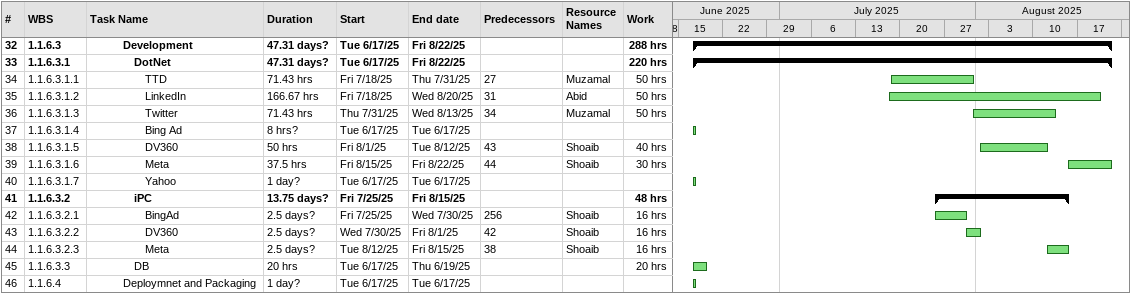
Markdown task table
| ID | WBS | Task | Duration | Start | Finish | Predecessors | Resources | Work (h) |
|---|---|---|---|---|---|---|---|---|
| 32 | 1.1.6.3 | **Development** | 47.31d? | 2025-06-17 | 2025-08-22 |  |  | 288 |
| 33 | 1.1.6.3.1 | **DotNet** | 47.31d? | 2025-06-17 | 2025-08-22 |  |  | 220 |
| 34 | 1.1.6.3.1.1 | TTD | 71.43h | 2025-07-18 | 2025-07-31 | 27 | Muzamal | 50 |
| 35 | 1.1.6.3.1.2 | LinkedIn | 166.67h | 2025-07-18 | 2025-08-20 | 31 | Abid | 50 |
| 36 | 1.1.6.3.1.3 | Twitter | 71.43h | 2025-07-31 | 2025-08-13 | 34 | Muzamal | 50 |
| 37 | 1.1.6.3.1.4 | Bing Ad | 8h? | 2025-06-17 | 2025-06-17 |  |  |  |
| 38 | 1.1.6.3.1.5 | DV360 | 50h | 2025-08-01 | 2025-08-12 | 43 | Shoaib | 40 |
| 39 | 1.1.6.3.1.6 | Meta | 37.5h | 2025-08-15 | 2025-08-22 | 44 | Shoaib | 30 |
| 40 | 1.1.6.3.1.7 | Yahoo | 1d? | 2025-06-17 | 2025-06-17 |  |  |  |
| 41 | 1.1.6.3.2 | **iPC** | 13.75d? | 2025-07-25 | 2025-08-15 |  |  | 48 |
| 42 | 1.1.6.3.2.1 | BingAd | 2.5d? | 2025-07-25 | 2025-07-30 | 256 | Shoaib | 16 |
| 43 | 1.1.6.3.2.2 | DV360 | 2.5d? | 2025-07-30 | 2025-08-01 | 42 | Shoaib | 16 |
| 44 | 1.1.6.3.2.3 | Meta | 2.5d? | 2025-08-12 | 2025-08-15 | 38 | Shoaib | 16 |
| 45 | 1.1.6.3.3 | DB | 20h | 2025-06-17 | 2025-06-19 |  |  | 20 |
| 46 | 1.1.6.4 | Deploymnet and Packaging | 1d? | 2025-06-17 | 2025-06-17 |  |  |  |
